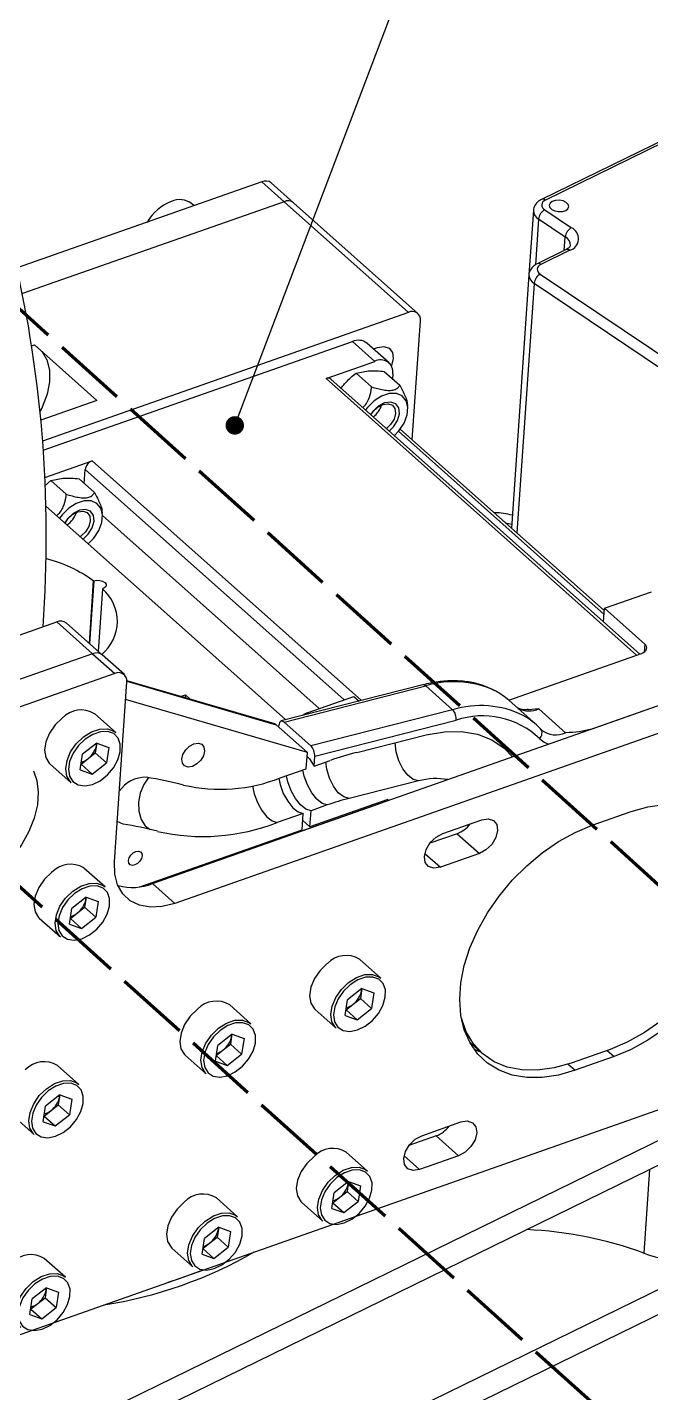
# Model space of a CAD drawing. Header units: millimetres. Extents: x -253 to 12701, y 1223 to 2077.
# Drawn here: x 3840.4 to 3941.7, y 1541.5 to 1763.3 of the extents above; entities that cross this region are included whole.
import ezdxf

# ---------------------------------------------------------------- set-up
doc = ezdxf.new("R2010")
doc.units = ezdxf.units.MM
doc.linetypes.add('ACAD_ISO02W100', pattern=[15, 12, -3])
doc.layers.add('0.3mm', color=240, linetype='Continuous', lineweight=30)
doc.layers.add('Net Duc', color=7, linetype='ACAD_ISO02W100', lineweight=70)
doc.styles.get("Standard").update_dxf_attribs({"font": 'arial.ttf'})
doc.dimstyles.new('TL1 2 to', dxfattribs={"dimtxt": 4, "dimasz": 3, "dimexe": 1, "dimexo": 0, "dimgap": 1.5, "dimtad": 1, "dimdec": 0, "dimlfac": 0.5, "dimzin": 0, "dimdsep": 46, "dimtxsty": 'Standard', "dimcen": 0.01, "dimclrd": 256, "dimclre": 3, "dimclrt": 3, "dimadec": 0, "dimazin": 0, "dimtfac": 1, "dimtdec": 0, "dimtofl": 0, "dimtmove": 1, "dimatfit": 1, "dimfxl": 1, "dimtolj": 1, "dimtzin": 0, "dimlwd": -1, "dimlwe": -1, "dimarcsym": 0})

msp = doc.modelspace()

# ---------------------------------------------------------------- linework, layer by layer
at = {"color": 7, "linetype": 'Continuous', "lineweight": 25}
for p, q in [((3953.5, 1749.79), (3923.97, 1735.36)), ((3954.14, 1749.69), (3924.6, 1735.25)), ((3878.48, 1738.22), (3838.72, 1724.24)), ((3878.48, 1738.22), (3882.11, 1734.99)), ((3883.67, 1734.82), (3880.05, 1738.04)), ((3882.11, 1734.99), (3839.63, 1720.06)), ((3867.47, 1734.35), (3867.11, 1734.66)), ((3882.11, 1734.99), (3902.32, 1717.01)), ((3903.88, 1716.83), (3883.67, 1734.82)), ((3922.64, 1733.55), (3921.92, 1723.16)), ((3927.82, 1729.25), (3923.48, 1732.18)), ((3924.49, 1733.68), (3928.84, 1730.76)), ((3927.95, 1727.21), (3923.25, 1724.91)), ((3928.58, 1727.1), (3923.88, 1724.8)), ((3923.77, 1723.24), (3951.04, 1704.88)), ((3921.91, 1723.1), (3919.08, 1681.99)), ((3950.03, 1703.37), (3922.76, 1721.73)), ((3902.32, 1717.01), (3842.88, 1696.11)), ((3902.95, 1696.34), (3904.28, 1715.66)), ((3842.98, 1694.62), (3893.24, 1712.29)), ((3893.24, 1712.29), (3896.86, 1709.06)), ((3841.14, 1711.6), (3841.56, 1711.75)), ((3841.56, 1711.75), (3851.7, 1702.72)), ((3899.2, 1708.8), (3895.58, 1712.03)), ((3896.65, 1711.07), (3897.29, 1711.3)), ((3888.94, 1706.28), (3896.86, 1709.06)), ((3939.92, 1661.52), (3889.72, 1706.19)), ((3893.82, 1707.15), (3895.85, 1707.53)), ((3893.82, 1707.15), (3896.34, 1704.91)), ((3898.41, 1707.44), (3900.93, 1705.19)), ((3899.81, 1707.04), (3899.75, 1706.24)), ((3891.41, 1704.69), (3891.68, 1705.1)), ((3851.7, 1702.72), (3842.6, 1699.52)), ((3897.9, 1701.74), (3897.91, 1701.77)), ((3902.21, 1701.84), (3902.16, 1702.21)), ((3899.44, 1698.81), (3898.75, 1698.15)), ((3934.19, 1668.54), (3901.01, 1698.06)), ((3843.22, 1690.21), (3850.94, 1692.92)), ((3844.21, 1689.71), (3846.24, 1690.08)), ((3848.79, 1689.99), (3851.31, 1687.75)), ((3849.65, 1689.23), (3849.81, 1691.51)), ((3843.21, 1688.82), (3844.21, 1689.71)), ((3844.21, 1689.71), (3846.73, 1687.47)), ((3843.37, 1685.59), (3882.41, 1650.85)), ((3848.29, 1684.3), (3848.3, 1684.33)), ((3852.6, 1684.39), (3852.55, 1684.77)), ((3919.12, 1682.58), (3918.16, 1682.8)), ((3850.47, 1663.24), (3851.17, 1673.4)), ((3851.17, 1673.4), (3851.21, 1673.41)), ((3852.62, 1672.11), (3851.92, 1661.95)), ((3852.65, 1672.12), (3852.62, 1672.11)), ((3934.22, 1668.96), (3941.82, 1671.63)), ((3934.06, 1666.73), (3934.22, 1668.96)), ((3934.22, 1668.96), (3940.74, 1663.15)), ((3807.18, 1653.37), (3845.18, 1666.73)), ((3850.97, 1661.57), (3845.18, 1666.73)), ((3852.53, 1661.4), (3846.74, 1666.56)), ((3850.97, 1661.57), (3812.97, 1648.21)), ((3850.97, 1661.57), (3854.6, 1658.35)), ((3856.16, 1658.18), (3852.53, 1661.4)), ((3918.63, 1654.03), (3940.24, 1661.63)), ((3965.26, 1660.98), (3860.76, 1624.25)), ((3854.6, 1658.35), (3816.59, 1644.99)), ((3854.55, 1627.76), (3856.56, 1657)), ((3880.61, 1650.18), (3856.57, 1657.17)), ((3968.88, 1657.76), (3864.38, 1621.02)), ((3957.03, 1658.09), (3932.12, 1649.33)), ((3865.31, 1654.63), (3866.08, 1654.9)), ((3866.08, 1654.9), (3866.05, 1654.41)), ((3866.08, 1654.9), (3866.9, 1654.16)), ((3904.68, 1656.51), (3881.64, 1650.65)), ((3882.11, 1650.48), (3905.18, 1656.35)), ((3885.87, 1651.96), (3893.47, 1654.63)), ((3893.47, 1654.63), (3894.32, 1653.88)), ((3909.52, 1652.48), (3905.18, 1656.35)), ((3885.92, 1645.52), (3856.36, 1654.12)), ((3909.52, 1652.48), (3886.46, 1646.61)), ((3923.04, 1650.11), (3918.69, 1653.98)), ((3923.55, 1652.61), (3921.8, 1652.48)), ((3927.89, 1648.75), (3923.55, 1652.61)), ((3854.75, 1648.78), (3851.31, 1651.84)), ((3885.92, 1645.52), (3880.85, 1650.04)), ((3881.29, 1649.65), (3881.32, 1650.08)), ((3886.46, 1646.61), (3882.11, 1650.48)), ((3887.11, 1644.92), (3910.07, 1650.76)), ((3893.95, 1645.55), (3905.23, 1648.38)), ((3923.99, 1649.18), (3923.8, 1649.37)), ((3851.7, 1647.07), (3849.37, 1645.24)), ((3851.63, 1646.72), (3851.44, 1645.46)), ((3851.68, 1647.06), (3851.63, 1646.72)), ((3851.7, 1647.07), (3853.64, 1646.37)), ((3853.64, 1646.37), (3853.25, 1643.84)), ((3885.73, 1642.88), (3885.92, 1645.52)), ((3844.06, 1643.7), (3847.5, 1640.63)), ((3848.98, 1642.71), (3849.37, 1645.24)), ((3849.12, 1643.64), (3850.27, 1644.54)), ((3849.12, 1643.62), (3850.92, 1642.01)), ((3850.27, 1644.54), (3851.44, 1645.46)), ((3850.92, 1642.01), (3853.25, 1643.84)), ((3851.44, 1645.46), (3853.25, 1643.84)), ((3887, 1643.32), (3887.11, 1644.92)), ((3887, 1643.32), (3889.64, 1644.25)), ((3848.98, 1642.71), (3850.92, 1642.01)), ((3881.51, 1641.39), (3885.73, 1642.88)), ((3903.98, 1640.91), (3892.7, 1638.08)), ((3860.76, 1624.25), (3897.7, 1637.24)), ((3898.99, 1637.89), (3886.32, 1633.44)), ((3889.14, 1637.01), (3886.5, 1636.08)), ((3897.54, 1637.38), (3897.7, 1637.24)), ((3898.99, 1637.89), (3898.97, 1637.68)), ((3885.23, 1635.64), (3881.01, 1634.16)), ((3885.05, 1632.99), (3885.23, 1635.64)), ((3886.32, 1633.44), (3885.15, 1634.47)), ((3886.32, 1633.44), (3886.5, 1636.08)), ((3907.91, 1632.38), (3914.24, 1634.61)), ((3932.21, 1633.71), (3938.54, 1635.93)), ((3858.67, 1623.72), (3885.05, 1632.99)), ((3910.24, 1632.34), (3905.81, 1630.78)), ((3910.24, 1632.34), (3913.86, 1629.11)), ((3810.42, 1517.76), (4039, 1629.49)), ((3913.86, 1629.11), (3907.53, 1626.89)), ((3853.02, 1623.71), (3849.58, 1626.77)), ((3810.13, 1513.58), (4038.71, 1625.31)), ((3860.76, 1624.25), (3864.38, 1621.02)), ((3849.97, 1622.01), (3847.64, 1620.18)), ((3849.9, 1621.65), (3849.71, 1620.39)), ((3849.95, 1622), (3849.9, 1621.65)), ((3849.97, 1622.01), (3851.91, 1621.31)), ((3851.91, 1621.31), (3851.52, 1618.78)), ((3847.25, 1617.64), (3847.64, 1620.18)), ((3847.39, 1618.57), (3848.54, 1619.47)), ((3848.54, 1619.47), (3849.71, 1620.39)), ((3849.71, 1620.39), (3851.52, 1618.78)), ((3842.33, 1618.63), (3845.77, 1615.57)), ((3847.25, 1617.64), (3849.19, 1616.95)), ((3847.39, 1618.55), (3849.19, 1616.95)), ((3849.19, 1616.95), (3851.52, 1618.78)), ((3897.83, 1608.89), (3894.39, 1611.95)), ((3894.78, 1607.19), (3892.45, 1605.35)), ((3894.71, 1606.83), (3894.52, 1605.57)), ((3894.77, 1607.18), (3894.71, 1606.83)), ((3894.78, 1607.19), (3896.72, 1606.49)), ((3896.72, 1606.49), (3896.33, 1603.96)), ((3808.69, 1492.69), (4037.27, 1604.42)), ((3876.72, 1601.47), (3873.28, 1604.53)), ((3887.15, 1603.81), (3890.59, 1600.75)), ((3892.06, 1602.82), (3892.45, 1605.35)), ((3892.2, 1603.75), (3893.35, 1604.65)), ((3892.2, 1603.73), (3894, 1602.13)), ((3893.35, 1604.65), (3894.52, 1605.57)), ((3894, 1602.13), (3896.33, 1603.96)), ((3894.52, 1605.57), (3896.33, 1603.96)), ((3892.06, 1602.82), (3894, 1602.13)), ((3808.4, 1488.51), (4036.98, 1600.25)), ((3873.67, 1599.76), (3871.34, 1597.93)), ((3873.6, 1599.41), (3873.41, 1598.15)), ((3873.65, 1599.75), (3873.6, 1599.41)), ((3873.67, 1599.76), (3875.61, 1599.07)), ((3875.61, 1599.07), (3875.22, 1596.54)), ((3870.95, 1595.4), (3871.34, 1597.93)), ((3871.09, 1596.33), (3872.24, 1597.23)), ((3872.24, 1597.23), (3873.41, 1598.15)), ((3873.41, 1598.15), (3875.22, 1596.54)), ((3912.3, 1598.46), (3914.29, 1596.69)), ((3935.1, 1597.31), (3928.77, 1595.08)), ((3817.83, 1543.51), (3964.56, 1595.09)), ((3848.75, 1591.63), (3845.31, 1594.7)), ((3866.03, 1596.39), (3869.47, 1593.32)), ((3870.95, 1595.4), (3872.89, 1594.7)), ((3871.09, 1596.31), (3872.89, 1594.7)), ((3872.89, 1594.7), (3875.22, 1596.54)), ((3935.79, 1596.14), (3929.46, 1593.91)), ((3842.98, 1585.57), (3843.37, 1588.1)), ((3845.69, 1589.93), (3843.37, 1588.1)), ((3844.27, 1587.4), (3845.43, 1588.31)), ((3845.63, 1589.58), (3845.43, 1588.31)), ((3845.43, 1588.31), (3847.24, 1586.7)), ((3845.68, 1589.92), (3845.63, 1589.58)), ((3845.69, 1589.93), (3847.63, 1589.23)), ((3847.63, 1589.23), (3847.24, 1586.7)), ((3838.06, 1586.55), (3841.5, 1583.49)), ((3843.12, 1586.49), (3844.27, 1587.4)), ((3843.12, 1586.47), (3844.92, 1584.87)), ((3844.92, 1584.87), (3847.24, 1586.7)), ((3842.98, 1585.57), (3844.92, 1584.87)), ((3904.52, 1583.29), (3910.86, 1585.52)), ((3906.85, 1583.25), (3902.42, 1581.69)), ((3906.85, 1583.25), (3910.48, 1580.03)), ((3895.67, 1577.55), (3892.23, 1580.62)), ((3910.48, 1580.03), (3904.14, 1577.8)), ((3892.62, 1575.85), (3890.29, 1574.02)), ((3892.55, 1575.5), (3892.36, 1574.24)), ((3892.6, 1575.84), (3892.55, 1575.5)), ((3892.62, 1575.85), (3894.56, 1575.15)), ((3894.56, 1575.15), (3894.17, 1572.62)), ((3874.56, 1570.13), (3871.12, 1573.2)), ((3884.98, 1572.48), (3888.42, 1569.41)), ((3889.9, 1571.49), (3890.29, 1574.02)), ((3890.04, 1572.41), (3891.19, 1573.32)), ((3890.04, 1572.4), (3891.84, 1570.79)), ((3891.19, 1573.32), (3892.36, 1574.24)), ((3891.84, 1570.79), (3894.17, 1572.62)), ((3892.36, 1574.24), (3894.17, 1572.62)), ((3889.9, 1571.49), (3891.84, 1570.79)), ((3871.51, 1568.43), (3869.18, 1566.6)), ((3871.44, 1568.08), (3871.25, 1566.81)), ((3871.49, 1568.42), (3871.44, 1568.08)), ((3871.51, 1568.43), (3873.44, 1567.73)), ((3868.79, 1564.07), (3869.18, 1566.6)), ((3868.93, 1564.99), (3870.08, 1565.9)), ((3870.08, 1565.9), (3871.25, 1566.81)), ((3871.25, 1566.81), (3873.06, 1565.2)), ((3873.44, 1567.73), (3873.06, 1565.2)), ((3863.87, 1565.05), (3867.31, 1561.99)), ((3868.79, 1564.07), (3870.73, 1563.37)), ((3868.93, 1564.97), (3870.73, 1563.37)), ((3870.73, 1563.37), (3873.06, 1565.2)), ((3846.58, 1560.3), (3843.14, 1563.36)), ((3843.53, 1558.6), (3841.2, 1556.77)), ((3842.11, 1556.06), (3843.27, 1556.98)), ((3843.47, 1558.25), (3843.27, 1556.98)), ((3843.27, 1556.98), (3845.08, 1555.37)), ((3843.52, 1558.59), (3843.47, 1558.25)), ((3843.53, 1558.6), (3845.47, 1557.9)), ((3845.47, 1557.9), (3845.08, 1555.37)), ((3840.81, 1554.24), (3841.2, 1556.77)), ((3840.95, 1555.14), (3842.75, 1553.54)), ((3840.96, 1555.16), (3842.11, 1556.06)), ((3842.75, 1553.54), (3845.08, 1555.37)), ((3840.81, 1554.24), (3842.75, 1553.54))]:
    msp.add_line(p, q, dxfattribs=at)
at = {"color": 8, "linetype": 'Continuous', "lineweight": 25}
for p, q in [((3923.48, 1732.18), (3922.97, 1724.73)), ((3927.67, 1727.08), (3927.82, 1729.25)), ((3922.76, 1721.73), (3919.96, 1681.2)), ((3888.94, 1706.28), (3939.43, 1661.35)), ((3900.73, 1697.71), (3934.15, 1667.96)), ((3894.7, 1653.97), (3850.94, 1692.92)), ((3849.81, 1691.51), (3891.87, 1654.07)), ((3887.85, 1652.66), (3852.63, 1684.01)), ((3851.21, 1673.41), (3850.5, 1663.21)), ((3940.74, 1663.15), (3940.65, 1661.83)), ((3856.57, 1657.1), (3880.85, 1650.04)), ((3886.07, 1651.78), (3885.87, 1651.96)), ((3905.01, 1629.13), (3907.53, 1626.89)), ((3934.66, 1597.15), (3935.79, 1596.14)), ((3928.32, 1594.93), (3929.46, 1593.91)), ((3901.63, 1580.04), (3904.14, 1577.8)), ((3941.53, 1577.81), (3940.59, 1564.22))]:
    msp.add_line(p, q, dxfattribs=at)
at = {"color": 7, "linetype": 'Continuous', "lineweight": 25, "flags": 128}
for points in [[(3927.99, 1734.88), (3927.48, 1735.12), (3926.87, 1735.23), (3926.26, 1735.2), (3925.72, 1735.04), (3925.36, 1734.76), (3925.21, 1734.42), (3925.31, 1734.06), (3925.63, 1733.73), (3926.14, 1733.5), (3926.75, 1733.39), (3927.36, 1733.41), (3927.9, 1733.58), (3928.26, 1733.85), (3928.41, 1734.2), (3928.31, 1734.56), (3927.99, 1734.88)], [(3842.74, 1710.69), (3843.55, 1709.31), (3843.98, 1707.63), (3844, 1705.74), (3843.61, 1703.71), (3842.82, 1701.64), (3842.47, 1700.93)], [(3897.29, 1711.3), (3898.33, 1711.46), (3899.19, 1711.18), (3899.73, 1710.5), (3899.87, 1709.52), (3899.59, 1708.4), (3899.56, 1708.34)], [(3900.05, 1697), (3900.79, 1697.78), (3901.62, 1699.03), (3902.12, 1700.35), (3902.24, 1701.6), (3901.96, 1702.67), (3901.32, 1703.44), (3900.37, 1703.84), (3899.22, 1703.84), (3897.97, 1703.43), (3896.74, 1702.65), (3895.66, 1701.58), (3895.35, 1701.18)], [(3899.22, 1697.74), (3899.91, 1698.43), (3900.56, 1699.47), (3900.86, 1700.54), (3900.75, 1701.49), (3900.26, 1702.15), (3899.46, 1702.44), (3898.47, 1702.31), (3897.44, 1701.78), (3896.54, 1700.93), (3896.18, 1700.44)], [(3896.24, 1700.39), (3896.6, 1700.91), (3897.37, 1701.63), (3898.23, 1702.07), (3899.06, 1702.18), (3899.73, 1701.94), (3900.14, 1701.38), (3900.23, 1700.59), (3899.99, 1699.69), (3899.44, 1698.81), (3899.44, 1698.81)], [(3850.29, 1679.43), (3851.18, 1680.34), (3852.01, 1681.59), (3852.51, 1682.91), (3852.62, 1684.16), (3852.35, 1685.23), (3851.71, 1686), (3850.76, 1686.4), (3849.61, 1686.4), (3848.35, 1685.99), (3847.13, 1685.21), (3846.04, 1684.14), (3845.63, 1683.58)], [(3849.45, 1680.18), (3850.3, 1680.99), (3850.95, 1682.03), (3851.25, 1683.1), (3851.14, 1684.05), (3850.65, 1684.71), (3849.85, 1685), (3848.86, 1684.87), (3847.83, 1684.34), (3846.92, 1683.49), (3846.47, 1682.84)], [(3846.53, 1682.78), (3846.99, 1683.47), (3847.75, 1684.19), (3848.61, 1684.63), (3849.45, 1684.74), (3850.12, 1684.5), (3850.53, 1683.94), (3850.62, 1683.15), (3850.37, 1682.24), (3849.83, 1681.37), (3849.83, 1681.37)], [(3849.83, 1681.37), (3849.07, 1680.66), (3848.98, 1680.6)], [(3851.21, 1673.41), (3851.67, 1673.5), (3852.16, 1673.48), (3852.63, 1673.35), (3852.99, 1673.14), (3853.18, 1672.86), (3853.19, 1672.57), (3853, 1672.31), (3852.65, 1672.12)], [(3940.24, 1661.63), (3940.53, 1661.76), (3940.76, 1661.92), (3940.94, 1662.1), (3941.04, 1662.31), (3941.07, 1662.52), (3941.03, 1662.74), (3940.92, 1662.95), (3940.74, 1663.15)], [(3846.07, 1651.13), (3844.91, 1650), (3843.99, 1648.68), (3843.4, 1647.28), (3843.19, 1645.92), (3843.38, 1644.73), (3843.95, 1643.8), (3844.06, 1643.7)], [(3885.87, 1651.96), (3885.46, 1651.78), (3885.06, 1651.52)], [(3847.5, 1640.63), (3847.39, 1640.74), (3846.82, 1641.66), (3846.63, 1642.86), (3846.84, 1644.22), (3847.43, 1645.62), (3848.35, 1646.94), (3849.51, 1648.06)], [(3849.79, 1647.71), (3848.69, 1646.65), (3847.83, 1645.41), (3847.27, 1644.09), (3847.08, 1642.81), (3847.25, 1641.68), (3847.79, 1640.81), (3848.65, 1640.27), (3849.73, 1640.11), (3850.96, 1640.35), (3852.22, 1640.95), (3853.4, 1641.88), (3854.39, 1643.04), (3855.11, 1644.34), (3855.49, 1645.65), (3855.5, 1646.87), (3855.13, 1647.88), (3854.43, 1648.59), (3853.45, 1648.94), (3852.28, 1648.91), (3851.02, 1648.48), (3849.79, 1647.71)], [(3849.51, 1648.06), (3850.82, 1648.89), (3852.16, 1649.34), (3853.4, 1649.38), (3854.44, 1649.01), (3854.75, 1648.78)], [(3905.23, 1648.38), (3908.17, 1648.89), (3910.96, 1648.93), (3913.55, 1648.5), (3915.87, 1647.6), (3917.88, 1646.25), (3919.27, 1644.82)], [(3851.63, 1646.72), (3851.66, 1647), (3851.66, 1647.04)], [(3865.5, 1644.46), (3865.69, 1645.21), (3866.13, 1645.94), (3866.76, 1646.55), (3867.47, 1646.94), (3868.17, 1647.05), (3868.74, 1646.86), (3869.1, 1646.41), (3869.2, 1645.76), (3869.01, 1645.01), (3868.57, 1644.28), (3867.94, 1643.67), (3867.22, 1643.28), (3866.52, 1643.17), (3865.95, 1643.36), (3865.59, 1643.81), (3865.5, 1644.46)], [(3885.87, 1644.9), (3886.23, 1644.49), (3887, 1643.32)], [(3841.39, 1642.56), (3841.94, 1640.99), (3842.17, 1639.1), (3842.03, 1637.04), (3841.51, 1634.88), (3840.65, 1632.7), (3839.46, 1630.55), (3837.98, 1628.52), (3836.27, 1626.66), (3834.37, 1625.04), (3832.34, 1623.71), (3830.26, 1622.71), (3828.19, 1622.07), (3826.19, 1621.82), (3824.33, 1621.95), (3823.29, 1622.23)], [(3881.25, 1641.3), (3881.48, 1640.32), (3882, 1638.89), (3882.71, 1637.6), (3883.53, 1636.57), (3884.4, 1635.9), (3885.23, 1635.64)], [(3886.5, 1636.08), (3885.67, 1636.35), (3884.8, 1637.02), (3883.98, 1638.05), (3883.27, 1639.33), (3882.75, 1640.77), (3882.52, 1641.75)], [(3946.15, 1637.12), (3948.15, 1636.7), (3950.28, 1635.83), (3952.12, 1634.57), (3953.64, 1632.95), (3954.81, 1630.99), (3955.61, 1628.75), (3956.01, 1626.25), (3956.02, 1623.57), (3955.63, 1620.74), (3954.85, 1617.83), (3953.7, 1614.89), (3952.19, 1612), (3950.36, 1609.2), (3948.25, 1606.55), (3945.9, 1604.1), (3943.36, 1601.92), (3940.68, 1600.03), (3937.91, 1598.48), (3935.1, 1597.31)], [(3938.54, 1635.93), (3941.26, 1636.71), (3943.91, 1637.1), (3946.44, 1637.1), (3948.79, 1636.71), (3950.92, 1635.93), (3952.8, 1634.78), (3954.39, 1633.29), (3955.65, 1631.47), (3956.57, 1629.36), (3957.13, 1627.01), (3957.32, 1624.45), (3957.13, 1621.73), (3956.58, 1618.91), (3955.65, 1616.04), (3954.39, 1613.16), (3952.8, 1610.34), (3950.93, 1607.62), (3948.79, 1605.06), (3946.44, 1602.71), (3943.92, 1600.6), (3941.27, 1598.79), (3938.54, 1597.29), (3935.79, 1596.14)], [(3914.24, 1634.61), (3915.29, 1634.77), (3916.15, 1634.49), (3916.69, 1633.81), (3916.83, 1632.84), (3916.55, 1631.71), (3915.88, 1630.61), (3914.94, 1629.7), (3913.86, 1629.11)], [(3855.96, 1633.9), (3855, 1634.3), (3855, 1634.3)], [(3907.53, 1626.89), (3906.48, 1626.72), (3905.62, 1627), (3905.08, 1627.68), (3904.94, 1628.66), (3905.23, 1629.78), (3905.89, 1630.89), (3906.83, 1631.8), (3907.91, 1632.38)], [(3929.46, 1593.91), (3926.73, 1593.14), (3924.09, 1592.74), (3921.56, 1592.74), (3919.21, 1593.14), (3917.08, 1593.92), (3915.2, 1595.06), (3913.61, 1596.56), (3912.35, 1598.38), (3911.42, 1600.49), (3910.86, 1602.84), (3910.68, 1605.4), (3910.86, 1608.12), (3911.42, 1610.94), (3912.34, 1613.81), (3913.61, 1616.69), (3915.2, 1619.51), (3917.07, 1622.22), (3919.21, 1624.78), (3921.56, 1627.14), (3924.08, 1629.24), (3926.73, 1631.06), (3929.45, 1632.56), (3932.21, 1633.71)], [(3856.84, 1627.97), (3856.96, 1628.42), (3857.22, 1628.86), (3857.6, 1629.22), (3858.03, 1629.45), (3858.45, 1629.52), (3858.79, 1629.41), (3859.01, 1629.14), (3859.06, 1628.75), (3858.95, 1628.3), (3858.68, 1627.86), (3858.31, 1627.49), (3857.88, 1627.26), (3857.46, 1627.19), (3857.11, 1627.31), (3856.9, 1627.58), (3856.84, 1627.97)], [(3844.34, 1626.06), (3843.18, 1624.94), (3842.26, 1623.62), (3841.67, 1622.21), (3841.46, 1620.85), (3841.65, 1619.66), (3842.22, 1618.73), (3842.33, 1618.63)], [(3864.38, 1621.02), (3862.33, 1620.5), (3860.4, 1620.4), (3858.64, 1620.72), (3857.13, 1621.46), (3855.92, 1622.58), (3855.07, 1624.04), (3854.61, 1625.79), (3854.55, 1627.76)], [(3848.06, 1622.64), (3846.96, 1621.58), (3846.1, 1620.34), (3845.54, 1619.02), (3845.35, 1617.74), (3845.53, 1616.61), (3846.06, 1615.74), (3846.92, 1615.2), (3848, 1615.04), (3849.23, 1615.28), (3850.49, 1615.89), (3851.67, 1616.81), (3852.66, 1617.98), (3853.38, 1619.27), (3853.76, 1620.59), (3853.77, 1621.8), (3853.4, 1622.81), (3852.7, 1623.52), (3851.72, 1623.88), (3850.55, 1623.84), (3849.29, 1623.41), (3848.06, 1622.64)], [(3847.78, 1623), (3849.09, 1623.82), (3850.43, 1624.27), (3851.67, 1624.31), (3852.71, 1623.94), (3853.02, 1623.71)], [(3845.77, 1615.57), (3845.66, 1615.67), (3845.09, 1616.6), (3844.9, 1617.79), (3845.11, 1619.15), (3845.7, 1620.55), (3846.62, 1621.88), (3847.78, 1623)], [(3849.9, 1621.65), (3849.93, 1621.94), (3849.93, 1621.98)], [(3889.15, 1611.24), (3887.99, 1610.12), (3887.07, 1608.8), (3886.48, 1607.39), (3886.27, 1606.03), (3886.46, 1604.84), (3887.04, 1603.91), (3887.15, 1603.81)], [(3890.59, 1600.75), (3890.48, 1600.85), (3889.9, 1601.78), (3889.71, 1602.97), (3889.92, 1604.33), (3890.51, 1605.73), (3891.43, 1607.06), (3892.6, 1608.18)], [(3892.87, 1607.82), (3891.77, 1606.76), (3890.91, 1605.52), (3890.35, 1604.2), (3890.16, 1602.92), (3890.34, 1601.79), (3890.88, 1600.92), (3891.73, 1600.38), (3892.82, 1600.22), (3894.04, 1600.46), (3895.3, 1601.07), (3896.48, 1601.99), (3897.47, 1603.16), (3898.19, 1604.45), (3898.57, 1605.77), (3898.58, 1606.98), (3898.22, 1607.99), (3897.51, 1608.7), (3896.53, 1609.06), (3895.36, 1609.02), (3894.1, 1608.59), (3892.87, 1607.82)], [(3892.6, 1608.18), (3893.9, 1609), (3895.24, 1609.45), (3896.48, 1609.49), (3897.53, 1609.12), (3897.83, 1608.89)], [(3894.71, 1606.83), (3894.74, 1607.12), (3894.74, 1607.16)], [(3868.04, 1603.82), (3866.88, 1602.7), (3865.96, 1601.37), (3865.37, 1599.97), (3865.16, 1598.61), (3865.35, 1597.42), (3865.92, 1596.49), (3866.03, 1596.39)], [(3871.76, 1600.4), (3870.66, 1599.34), (3869.8, 1598.1), (3869.24, 1596.78), (3869.05, 1595.5), (3869.23, 1594.37), (3869.76, 1593.5), (3870.62, 1592.96), (3871.7, 1592.8), (3872.93, 1593.04), (3874.19, 1593.64), (3875.37, 1594.57), (3876.36, 1595.73), (3877.08, 1597.03), (3877.46, 1598.34), (3877.47, 1599.56), (3877.1, 1600.57), (3876.4, 1601.28), (3875.42, 1601.64), (3874.25, 1601.6), (3872.99, 1601.17), (3871.76, 1600.4)], [(3871.48, 1600.76), (3872.79, 1601.58), (3874.13, 1602.03), (3875.37, 1602.07), (3876.41, 1601.7), (3876.72, 1601.47)], [(3928.77, 1595.08), (3926, 1594.3), (3923.31, 1593.93), (3920.76, 1593.97), (3918.4, 1594.43), (3916.27, 1595.31), (3914.43, 1596.57), (3912.91, 1598.19), (3911.74, 1600.15), (3910.94, 1602.39), (3910.93, 1602.44)], [(3869.47, 1593.32), (3869.36, 1593.43), (3868.79, 1594.35), (3868.6, 1595.55), (3868.81, 1596.91), (3869.4, 1598.31), (3870.32, 1599.63), (3871.48, 1600.76)], [(3873.6, 1599.41), (3873.63, 1599.69), (3873.63, 1599.73)], [(3914.11, 1596.85), (3913.46, 1597.14), (3912.97, 1597.39)], [(3841.5, 1583.49), (3841.39, 1583.6), (3840.82, 1584.52), (3840.63, 1585.72), (3840.84, 1587.08), (3841.43, 1588.48), (3842.34, 1589.8), (3843.51, 1590.92)], [(3843.79, 1590.56), (3842.69, 1589.51), (3841.82, 1588.26), (3841.27, 1586.94), (3841.07, 1585.66), (3841.25, 1584.54), (3841.79, 1583.67), (3842.64, 1583.13), (3843.73, 1582.97), (3844.96, 1583.2), (3846.22, 1583.81), (3847.4, 1584.74), (3848.39, 1585.9), (3849.11, 1587.2), (3849.49, 1588.51), (3849.49, 1589.73), (3849.13, 1590.74), (3848.43, 1591.45), (3847.45, 1591.8), (3846.28, 1591.76), (3845.02, 1591.34), (3843.79, 1590.56)], [(3843.51, 1590.92), (3844.82, 1591.75), (3846.15, 1592.2), (3847.4, 1592.24), (3848.44, 1591.86), (3848.75, 1591.63)], [(3845.63, 1589.58), (3845.65, 1589.86), (3845.65, 1589.9)], [(3910.86, 1585.52), (3911.9, 1585.68), (3912.76, 1585.4), (3913.3, 1584.73), (3913.44, 1583.75), (3913.16, 1582.62), (3912.5, 1581.52), (3911.55, 1580.61), (3910.48, 1580.03)], [(3904.14, 1577.8), (3903.09, 1577.63), (3902.24, 1577.91), (3901.69, 1578.59), (3901.56, 1579.57), (3901.84, 1580.7), (3902.5, 1581.8), (3903.45, 1582.71), (3904.52, 1583.29)], [(3886.99, 1579.91), (3885.83, 1578.78), (3884.91, 1577.46), (3884.32, 1576.06), (3884.11, 1574.7), (3884.3, 1573.5), (3884.87, 1572.58), (3884.98, 1572.48)], [(3888.42, 1569.41), (3888.31, 1569.52), (3887.74, 1570.44), (3887.55, 1571.64), (3887.76, 1573), (3888.35, 1574.4), (3889.27, 1575.72), (3890.43, 1576.84)], [(3890.71, 1576.49), (3889.61, 1575.43), (3888.75, 1574.19), (3888.19, 1572.87), (3888, 1571.59), (3888.18, 1570.46), (3888.72, 1569.59), (3889.57, 1569.05), (3890.65, 1568.89), (3891.88, 1569.13), (3893.14, 1569.73), (3894.32, 1570.66), (3895.31, 1571.82), (3896.03, 1573.12), (3896.41, 1574.43), (3896.42, 1575.65), (3896.05, 1576.66), (3895.35, 1577.37), (3894.37, 1577.72), (3893.2, 1577.69), (3891.94, 1577.26), (3890.71, 1576.49)], [(3890.43, 1576.84), (3891.74, 1577.67), (3893.08, 1578.12), (3894.32, 1578.16), (3895.36, 1577.78), (3895.67, 1577.55)], [(3892.55, 1575.5), (3892.58, 1575.78), (3892.58, 1575.82)], [(3865.88, 1572.48), (3864.72, 1571.36), (3863.8, 1570.04), (3863.21, 1568.64), (3863, 1567.28), (3863.19, 1566.08), (3863.76, 1565.16), (3863.87, 1565.05)], [(3869.6, 1569.06), (3868.5, 1568.01), (3867.64, 1566.76), (3867.08, 1565.44), (3866.88, 1564.16), (3867.06, 1563.04), (3867.6, 1562.17), (3868.45, 1561.63), (3869.54, 1561.47), (3870.77, 1561.7), (3872.03, 1562.31), (3873.21, 1563.24), (3874.2, 1564.4), (3874.92, 1565.7), (3875.3, 1567.01), (3875.31, 1568.23), (3874.94, 1569.24), (3874.24, 1569.95), (3873.26, 1570.3), (3872.09, 1570.26), (3870.83, 1569.84), (3869.6, 1569.06)], [(3869.32, 1569.42), (3870.63, 1570.25), (3871.97, 1570.7), (3873.21, 1570.74), (3874.25, 1570.36), (3874.56, 1570.13)], [(3867.31, 1561.99), (3867.2, 1562.1), (3866.63, 1563.02), (3866.44, 1564.22), (3866.65, 1565.58), (3867.24, 1566.98), (3868.16, 1568.3), (3869.32, 1569.42)], [(3871.44, 1568.08), (3871.47, 1568.36), (3871.47, 1568.4)], [(3839.34, 1552.16), (3839.23, 1552.26), (3838.66, 1553.19), (3838.47, 1554.38), (3838.67, 1555.74), (3839.26, 1557.15), (3840.18, 1558.47), (3841.35, 1559.59)], [(3841.62, 1559.23), (3840.53, 1558.17), (3839.66, 1556.93), (3839.11, 1555.61), (3838.91, 1554.33), (3839.09, 1553.21), (3839.63, 1552.33), (3840.48, 1551.8), (3841.57, 1551.64), (3842.8, 1551.87), (3844.06, 1552.48), (3845.23, 1553.4), (3846.23, 1554.57), (3846.94, 1555.86), (3847.32, 1557.18), (3847.33, 1558.39), (3846.97, 1559.4), (3846.27, 1560.12), (3845.28, 1560.47), (3844.11, 1560.43), (3842.86, 1560.01), (3841.62, 1559.23)], [(3841.35, 1559.59), (3842.66, 1560.41), (3843.99, 1560.86), (3845.24, 1560.9), (3846.28, 1560.53), (3846.58, 1560.3)], [(3843.47, 1558.25), (3843.49, 1558.53), (3843.49, 1558.57)]]:
    msp.add_lwpolyline(points, dxfattribs=at)
at = {"color": 8, "linetype": 'Continuous', "lineweight": 25, "flags": 128}
for points in [[(3923.63, 1647.8), (3924.38, 1647.2), (3925.12, 1646.87)], [(3903.98, 1640.91), (3903.1, 1641.16), (3902.22, 1641.83), (3901.42, 1642.87), (3900.78, 1644.17), (3900.35, 1645.64), (3900.17, 1647.11)], [(3892.7, 1638.08), (3891.81, 1638.33), (3890.94, 1639), (3890.14, 1640.04), (3889.5, 1641.34), (3889.07, 1642.81), (3888.91, 1643.99)], [(3860.11, 1641.45), (3859.32, 1640.35), (3858.72, 1638.95), (3858.44, 1637.46), (3858.49, 1635.98), (3858.87, 1634.67), (3859.55, 1633.64), (3860.34, 1633.03)], [(3889.14, 1637.01), (3888.31, 1637.27), (3887.44, 1637.95), (3886.61, 1638.97), (3885.91, 1640.26), (3885.38, 1641.7), (3885.16, 1642.67)], [(3876.98, 1640.13), (3877.26, 1638.84), (3877.78, 1637.4), (3878.49, 1636.12), (3879.31, 1635.09), (3880.18, 1634.42), (3881.01, 1634.16)], [(3863.27, 1559.49), (3865.1, 1560.07), (3868.98, 1561.49)]]:
    msp.add_lwpolyline(points, dxfattribs=at)
at = {"color": 7, "linetype": 'Continuous', "lineweight": 25}
for centre, radius, start, end in [((3879.12, 1736.82), 1.54, 52.9706, 114.3648), ((3866.62, 1727.79), 7.78, 111.3046, 149.9564), ((3865.15, 1732.07), 3.26, 52.8759, 114.4596), ((3882.75, 1733.63), 1.5, 52.219, 115.1165), ((3882.74, 1733.59), 1.54, 52.9706, 114.3648), ((3924.85, 1734.44), 0.84, 106.8362, 245.2535), ((3925.44, 1731.95), 1.97, 118.6557, 173.4447), ((3929.78, 1729.03), 1.97, 118.6557, 173.4447), ((3928.02, 1728.98), 1.96, 286.8362, 65.2535), ((3642.64, 1680.65), 200.84, 355.7996, 13.7137), ((3924.72, 1721.51), 1.97, 118.6557, 173.4447), ((3924.12, 1724), 0.84, 106.8362, 245.2535), ((3902.95, 1715.83), 1.34, 352.7495, 118.4564), ((3894.19, 1710.18), 2.31, 52.9706, 114.3648), ((3897.81, 1707.3), 2.01, 352.7495, 118.4564), ((3889.26, 1705.58), 0.769, 52.9706, 114.3648), ((3894.4, 1703.09), 3.75, 306.1631, 342.7912), ((3851.56, 1691.27), 1.76, 110.5432, 172.3724), ((3844.75, 1685.67), 3.79, 303.4092, 342.6251), ((3838.03, 1655.35), 22.32, 53.9425, 76.1082), ((3848.08, 1666.84), 6.95, 309.217, 49.2123), ((3845.82, 1665.37), 1.5, 52.219, 115.1165), ((3851.61, 1660.17), 1.54, 52.9706, 114.3648), ((3851.61, 1660.21), 1.5, 52.219, 115.1165), ((3855.23, 1657.17), 1.34, 352.7495, 118.4564), ((3911.28, 1645.63), 11.16, 48.3893, 62.0348), ((3849.13, 1648.27), 4.18, 58.5101, 136.9461), ((3908.04, 1651.06), 2.05, 351.5589, 43.7456), ((3914.4, 1638.04), 13.44, 46.5898, 108.8003), ((3915.65, 1641.81), 11.11, 42.8392, 61.3926), ((3922.95, 1648.67), 1.1, 308.4756, 39.4019), ((3848.08, 1647.42), 3.62, 307.2899, 348.8638), ((3905.85, 1598.28), 48.75, 104.1307, 109.4205), ((3848.3, 1646.98), 3.14, 286.1334, 308.9432), ((3859.61, 1636.38), 5.14, 88.701, 146.2547), ((3850.39, 1582.34), 59.9, 75.1061, 81.0333), ((3871.76, 1666.5), 26.93, 257.1882, 291.2289), ((3906.8, 1630.67), 10.63, 79.4656, 105.412), ((3902.52, 1599.06), 40.24, 104.1307, 109.4205), ((3847.37, 1579.45), 55.13, 75.1061, 81.0333), ((3868.93, 1665.25), 33.36, 257.1882, 291.2289), ((3908.51, 1636.79), 4.78, 291.2567, 323.3884), ((3847.4, 1623.21), 4.18, 58.5101, 136.9461), ((3857.43, 1632.71), 9.1, 255.3741, 291.479), ((3846.35, 1622.35), 3.62, 307.2899, 348.8638), ((3846.57, 1621.91), 3.14, 286.1334, 308.9432), ((3892.21, 1608.39), 4.18, 58.5101, 136.9461), ((3891.16, 1607.53), 3.62, 307.2899, 348.8638), ((3871.1, 1600.97), 4.18, 58.5101, 136.9461), ((3891.38, 1607.09), 3.14, 286.1334, 308.9432), ((3870.05, 1600.11), 3.62, 307.2899, 348.8638), ((3870.27, 1599.67), 3.14, 286.1334, 308.9432), ((3843.12, 1591.13), 4.18, 58.5101, 136.9461), ((3842.08, 1590.28), 3.62, 307.2899, 348.8638), ((3842.3, 1589.84), 3.14, 286.1334, 308.9432), ((3905.12, 1587.7), 4.78, 291.2567, 323.3884), ((3890.05, 1577.05), 4.18, 58.5101, 136.9461), ((3889, 1576.2), 3.62, 307.2899, 348.8638), ((3868.93, 1569.63), 4.18, 58.5101, 136.9461), ((3889.22, 1575.76), 3.14, 286.1334, 308.9432), ((3867.89, 1568.78), 3.62, 307.2899, 348.8638), ((3918.82, 1504.97), 63.12, 69.8245, 87.5395), ((3868.11, 1568.34), 3.14, 286.1334, 308.9432), ((3840.96, 1559.8), 4.18, 58.5101, 136.9461), ((3842.29, 1624.87), 69.85, 278.6744, 300.0625), ((3947.74, 1582.99), 20.08, 249.1476, 293.1286), ((3839.91, 1558.94), 3.62, 307.2899, 348.8638), ((3840.14, 1558.5), 3.14, 286.1334, 308.9432)]:
    msp.add_arc(centre, radius, start, end, dxfattribs=at)
at = {"color": 8, "linetype": 'Continuous', "lineweight": 25}
for centre, radius, start, end in [((3924.19, 1734.75), 0.645, 50.426, 110.3431), ((3924.25, 1733.6), 1.61, 181.8281, 241.6604), ((3927.09, 1727.86), 1.58, 0.8396, 62.366), ((3928.17, 1726.61), 0.645, 50.4249, 110.3554), ((3923.47, 1724.31), 0.645, 50.426, 110.3431), ((3923.53, 1723.15), 1.61, 181.8281, 241.6604), ((3916.68, 1675.81), 8.63, 72.9048, 92.3348), ((3909.74, 1641.24), 15.79, 64.5893, 106.7989), ((3904.78, 1655.98), 0.54, 42.5392, 100.1222), ((3914.08, 1637.41), 15.74, 64.037, 106.8305), ((3921.94, 1656.49), 4.2, 244.5326, 292.5786), ((3926.3, 1652.22), 3.82, 232.7471, 294.5884)]:
    msp.add_arc(centre, radius, start, end, dxfattribs=at)
at = {"color": 7, "linetype": 'Continuous', "lineweight": 25}
for centre, major_axis, ratio, start_param, end_param in [((3880.76, 1648.8), (-0.33, 1.39), 0.467714, 5.691142, 6.022228), ((3882.04, 1649.43), (-0.42, 1.21), 0.488087, 5.564161, 7.134957), ((3886.39, 1645.56), (-0.42, 1.21), 0.488087, 3.993365, 5.564161)]:
    msp.add_ellipse(centre, major_axis=major_axis, ratio=ratio, start_param=start_param, end_param=end_param, dxfattribs=at)
for points, knots in [([(3923.97, 1735.36), (3923.78, 1735.25), (3923.33, 1735), (3922.86, 1734.41), (3922.61, 1733.85), (3922.64, 1733.57), (3922.65, 1733.55)], [0, 0, 0, 0, 0.270551, 0.639924, 0.973887, 1, 1, 1, 1]), ([(3928.66, 1727.88), (3928.66, 1727.83), (3928.65, 1727.75), (3928.37, 1727.43), (3928.05, 1727.27), (3927.95, 1727.21)], [0, 0, 0, 0, 0.44236, 0.808862, 1, 1, 1, 1]), ([(3923.25, 1724.91), (3923.06, 1724.8), (3922.61, 1724.55), (3922.14, 1723.96), (3921.89, 1723.4), (3921.92, 1723.12), (3921.93, 1723.1)], [0, 0, 0, 0, 0.270551, 0.639924, 0.973887, 1, 1, 1, 1]), ([(3891.68, 1705.1), (3891.86, 1705.31), (3892.51, 1706.07), (3893.27, 1706.69), (3893.82, 1707.15)], [0, 0, 0, 0, 0.268634, 1, 1, 1, 1]), ([(3895.85, 1707.53), (3895.91, 1707.53), (3896.69, 1707.57), (3897.58, 1707.5), (3898.41, 1707.44)], [0, 0, 0, 0, 0.070185, 1, 1, 1, 1]), ([(3894.91, 1701.58), (3895.06, 1701.72), (3895.46, 1702.09), (3895.98, 1703.06), (3896.24, 1704.06), (3896.32, 1704.73), (3896.34, 1704.91)], [0, 0, 0, 0, 0.164475, 0.426997, 0.844566, 1, 1, 1, 1]), ([(3896.34, 1704.91), (3896.99, 1704.72), (3897.98, 1704.43), (3899.25, 1704.3), (3900.1, 1704.41), (3900.64, 1704.74), (3900.84, 1705.05), (3900.93, 1705.19)], [0, 0, 0, 0, 0.299939, 0.459313, 0.619602, 0.82218, 1, 1, 1, 1]), ([(3900.93, 1705.19), (3901.24, 1704.6), (3901.71, 1703.7), (3902.1, 1702.65), (3902.13, 1702.32), (3902.14, 1702.21)], [0, 0, 0, 0, 0.5635735, 0.8630329, 1, 1, 1, 1]), ([(3846.24, 1690.08), (3846.3, 1690.09), (3847.07, 1690.13), (3847.96, 1690.06), (3848.79, 1689.99)], [0, 0, 0, 0, 0.070185, 1, 1, 1, 1]), ([(3846.73, 1687.47), (3847.38, 1687.28), (3848.37, 1686.99), (3849.64, 1686.86), (3850.49, 1686.97), (3851.03, 1687.3), (3851.22, 1687.61), (3851.31, 1687.75)], [0, 0, 0, 0, 0.2999385, 0.4593134, 0.6196022, 0.8221803, 1, 1, 1, 1]), ([(3851.31, 1687.75), (3851.62, 1687.16), (3852.1, 1686.26), (3852.48, 1685.21), (3852.51, 1684.87), (3852.52, 1684.77)], [0, 0, 0, 0, 0.563573, 0.863033, 1, 1, 1, 1]), ([(3845.16, 1684), (3845.36, 1684.18), (3845.81, 1684.59), (3846.37, 1685.62), (3846.63, 1686.62), (3846.71, 1687.29), (3846.73, 1687.47)], [0, 0, 0, 0, 0.204413, 0.454386, 0.851996, 1, 1, 1, 1]), ([(3916.35, 1655.56), (3915.87, 1655.81), (3914.73, 1656.4), (3912.69, 1656.94), (3910.32, 1657.22), (3907.84, 1657.13), (3905.93, 1656.82), (3904.89, 1656.56), (3904.68, 1656.51)], [0, 0, 0, 0, 0.1481011, 0.3492121, 0.5518805, 0.7562512, 0.9525473, 1, 1, 1, 1]), ([(3921.8, 1652.52), (3921.65, 1652.5), (3921.11, 1652.42), (3920.47, 1652.55), (3920.1, 1652.77), (3919.95, 1652.86)], [0, 0, 0, 0, 0.1950706, 0.6697905, 1, 1, 1, 1]), ([(3932.12, 1649.33), (3931.45, 1649.17), (3930.11, 1648.85), (3928.64, 1648.78), (3927.89, 1648.75)], [0, 0, 0, 0, 0.495925, 1, 1, 1, 1])]:
    msp.add_open_spline(points, degree=3, knots=knots, dxfattribs=at)
at = {"layer": 'Net Duc', "lineweight": 100}
for p, q in [((3801.44, 1751.51), (3954.99, 1613.25)), ((3822.74, 1638.51), (3976.3, 1500.25))]:
    msp.add_line(p, q, dxfattribs=at)

# ---------------------------------------------------------------- leaders
at = {"layer": '0.3mm'}
msp.add_leader([(3874.11, 1698.66), (3912.19, 1798.83)], dimstyle='TL1 2 to', override={"dimscale": 0, "dimgap": 1.5, "dimtad": 0, "dimldrblk": 'Dot'}, dxfattribs=at)

doc.saveas('drawing.dxf')
